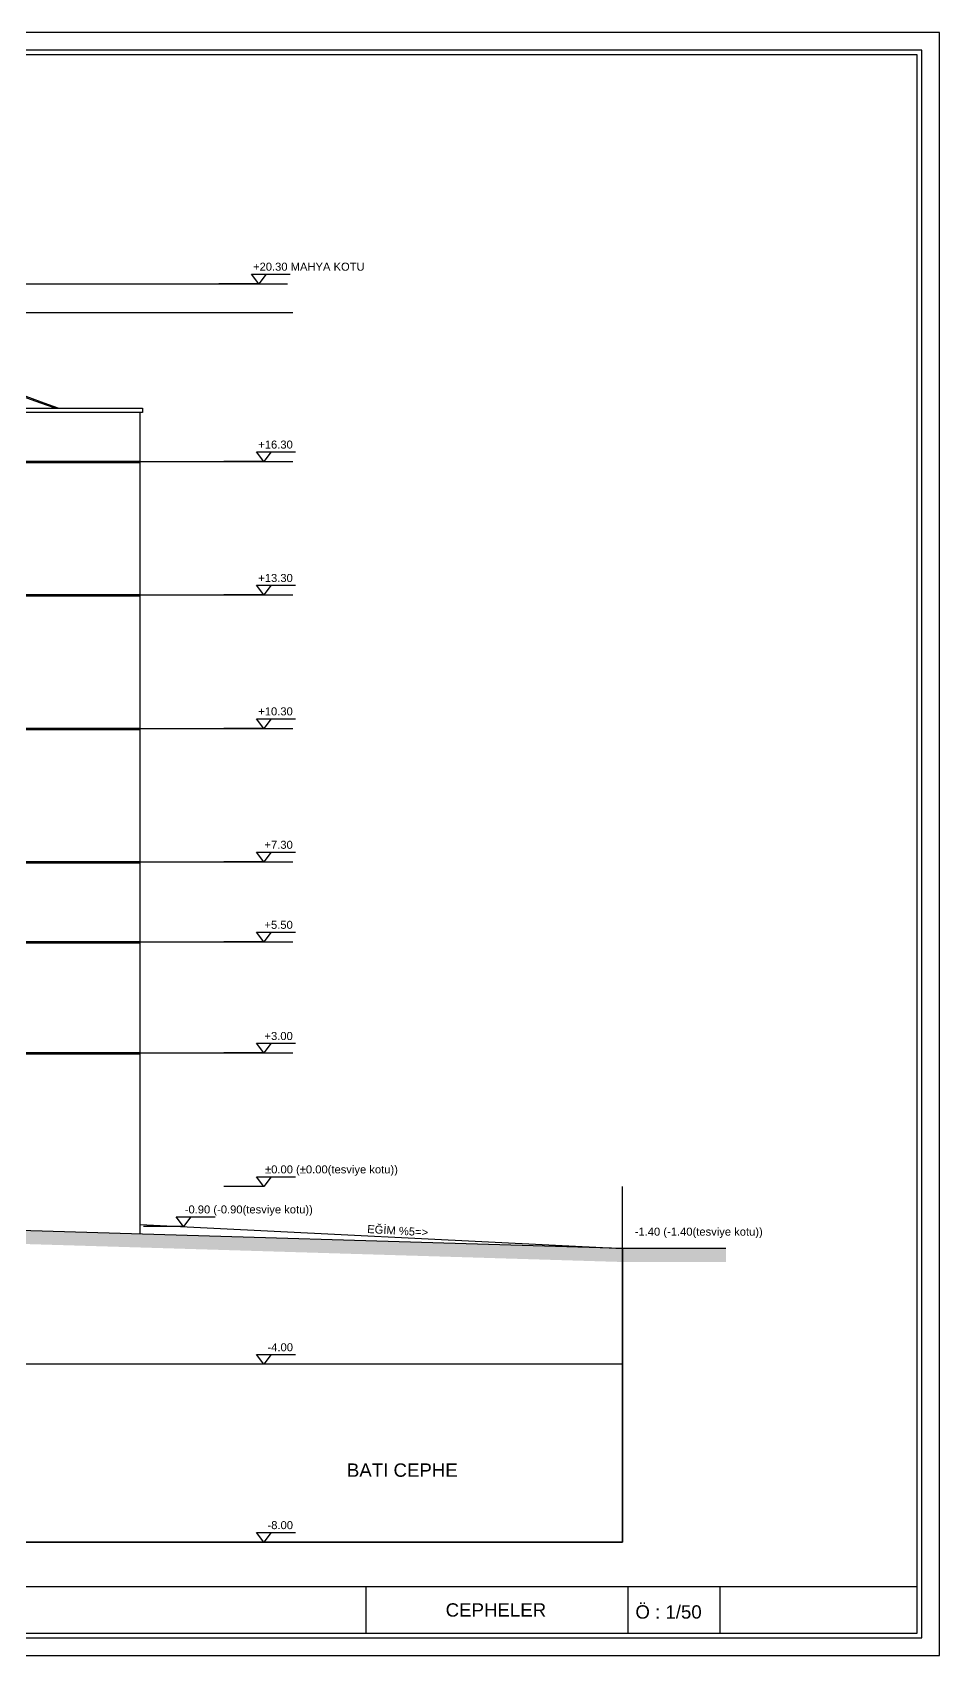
# Model space of a CAD drawing. Header units: millimetres. Extents: x 43168.9 to 43194.6, y -25545.1 to -25543.4.
# Drawn here: x 43193.74 to 43194.556, y -25544.97 to -25543.51 of the extents above; entities that cross this region are included whole.
import ezdxf

# ---------------------------------------------------------------- set-up
doc = ezdxf.new("R2010")
doc.units = ezdxf.units.MM
doc.header["$LTSCALE"] = 200
doc.linetypes.add('kesit_$0$HIDDEN2', pattern=[0.1875, 0.125, -0.0625])
for name, color, linetype in [('gor-1_sgh', 232, 'Continuous'), ('gor-2_sgh', 161, 'Continuous'), ('gor-4_sgh', 17, 'Continuous'), ('kesit_$0$izd-alt_sgh', 8, 'kesit_$0$HIDDEN2'), ('kot_sgh', 7, 'Continuous'), ('pafta_sgh', 11, 'Continuous'), ('tarama-cevre_sgh', 8, 'Continuous')]:
    doc.layers.add(name, color=color, linetype=linetype)
doc.styles.add('antet', font='arial.ttf')
doc.styles.add('ARIAL', font='arial.ttf')

msp = doc.modelspace()

# ---------------------------------------------------------------- hatches: boundary and pattern name
at = {"layer": 'tarama-cevre_sgh'}
h = msp.add_hatch(color=251, dxfattribs=at)
h.dxf.hatch_style = 1
h.paths.add_polyline_path([(43192.411, -25544.56), (43192.1577, -25544.56), (43192.1577, -25544.548), (43192.4112, -25544.548), (43194.2709, -25544.604), (43194.3638, -25544.604), (43194.3638, -25544.616), (43194.2707, -25544.616)])

# ---------------------------------------------------------------- linework, layer by layer
at = {"color": 0}
for p, q in [((43193.9437, -25543.736), (43193.9077, -25543.736)), ((43193.9372, -25543.7273), (43193.9721, -25543.7273)), ((43193.9437, -25543.736), (43193.9372, -25543.7273)), ((43193.9503, -25543.7273), (43193.9437, -25543.736)), ((43193.9483, -25543.896), (43193.9123, -25543.896)), ((43193.9418, -25543.8873), (43193.9767, -25543.8873)), ((43193.9483, -25543.896), (43193.9418, -25543.8873)), ((43193.9549, -25543.8873), (43193.9483, -25543.896)), ((43193.9418, -25544.0073), (43193.9767, -25544.0073)), ((43193.9483, -25544.016), (43193.9418, -25544.0073)), ((43193.9549, -25544.0073), (43193.9483, -25544.016)), ((43193.9483, -25544.016), (43193.9123, -25544.016)), ((43193.9418, -25544.1273), (43193.9767, -25544.1273)), ((43193.9483, -25544.136), (43193.9418, -25544.1273)), ((43193.9549, -25544.1273), (43193.9483, -25544.136)), ((43193.9483, -25544.136), (43193.9123, -25544.136)), ((43193.9418, -25544.2473), (43193.9767, -25544.2473)), ((43193.9483, -25544.256), (43193.9418, -25544.2473)), ((43193.9549, -25544.2473), (43193.9483, -25544.256)), ((43193.9483, -25544.256), (43193.9123, -25544.256)), ((43193.9418, -25544.3193), (43193.9767, -25544.3193)), ((43193.9483, -25544.328), (43193.9418, -25544.3193)), ((43193.9549, -25544.3193), (43193.9483, -25544.328)), ((43193.9483, -25544.328), (43193.9123, -25544.328)), ((43193.9418, -25544.4193), (43193.9767, -25544.4193)), ((43193.9483, -25544.428), (43193.9418, -25544.4193)), ((43193.9549, -25544.4193), (43193.9483, -25544.428)), ((43193.9483, -25544.428), (43193.9123, -25544.428)), ((43193.9418, -25544.5393), (43193.9767, -25544.5393)), ((43193.9483, -25544.548), (43193.9418, -25544.5393)), ((43193.9549, -25544.5393), (43193.9483, -25544.548)), ((43193.9483, -25544.548), (43193.9123, -25544.548)), ((43193.8696, -25544.5753), (43193.9046, -25544.5753)), ((43193.8761, -25544.584), (43193.8696, -25544.5753)), ((43193.8827, -25544.5753), (43193.8761, -25544.584)), ((43193.8761, -25544.584), (43193.8401, -25544.584)), ((43193.9418, -25544.6993), (43193.9767, -25544.6993)), ((43193.9483, -25544.708), (43193.9418, -25544.6993)), ((43193.9549, -25544.6993), (43193.9483, -25544.708)), ((43193.9483, -25544.708), (43193.9123, -25544.708)), ((43193.9418, -25544.8593), (43193.9767, -25544.8593)), ((43193.9483, -25544.868), (43193.9418, -25544.8593)), ((43193.9549, -25544.8593), (43193.9483, -25544.868)), ((43193.9483, -25544.868), (43193.9123, -25544.868))]:
    msp.add_line(p, q, dxfattribs=at)
at = {"layer": 'gor-1_sgh'}
for p, q in [((43194.2709, -25544.604), (43192.4112, -25544.548)), ((43194.3638, -25544.604), (43194.2709, -25544.604))]:
    msp.add_line(p, q, dxfattribs=at)
at = {"layer": 'gor-2_sgh'}
for p, q in [((43193.6632, -25543.848), (43193.8392, -25543.848)), ((43193.8392, -25543.852), (43193.6632, -25543.852)), ((43193.8372, -25544.5909), (43193.8372, -25543.852)), ((43193.8392, -25543.848), (43193.8392, -25543.852)), ((43193.8372, -25544.5823), (43194.2709, -25544.604))]:
    msp.add_line(p, q, dxfattribs=at)
for radius, start, end in [(1.9264, 69.6701, 95.3919), (1.9254, 69.7506, 95.3947)]:
    msp.add_arc((43193.0942, -25545.6544), radius, start, end, dxfattribs=at)
at = {"layer": 'gor-4_sgh'}
for p, q in [((43193.8372, -25543.896), (43193.6812, -25543.896)), ((43193.8372, -25543.8972), (43193.6812, -25543.8972)), ((43193.8372, -25544.016), (43193.6812, -25544.016)), ((43193.8372, -25544.0172), (43193.6812, -25544.0172)), ((43193.8372, -25544.136), (43193.6812, -25544.136)), ((43193.8372, -25544.1372), (43193.6812, -25544.1372)), ((43193.8372, -25544.256), (43193.6812, -25544.256)), ((43193.8372, -25544.2572), (43193.6812, -25544.2572)), ((43193.8372, -25544.328), (43193.6652, -25544.328)), ((43193.8372, -25544.3292), (43193.6652, -25544.3292)), ((43193.8372, -25544.428), (43193.6652, -25544.428)), ((43193.8372, -25544.4292), (43193.6652, -25544.4292))]:
    msp.add_line(p, q, dxfattribs=at)
at = {"layer": 'kesit_$0$izd-alt_sgh'}
for p, q in [((43192.2186, -25543.736), (43193.9697, -25543.736)), ((43192.2232, -25543.762), (43193.9743, -25543.762)), ((43192.2232, -25543.896), (43193.9743, -25543.896)), ((43192.2232, -25544.016), (43193.9743, -25544.016)), ((43192.2232, -25544.136), (43193.9743, -25544.136)), ((43192.2232, -25544.256), (43193.9743, -25544.256)), ((43192.2232, -25544.328), (43193.9743, -25544.328)), ((43192.2232, -25544.428), (43193.9743, -25544.428)), ((43194.2709, -25544.868), (43194.2709, -25544.548)), ((43194.2709, -25544.604), (43194.2709, -25544.868)), ((43194.2709, -25544.708), (43192.4112, -25544.708)), ((43194.2709, -25544.868), (43192.4112, -25544.868)), ((43192.4112, -25544.868), (43194.2709, -25544.868))]:
    msp.add_line(p, q, dxfattribs=at)
at = {"layer": 'pafta_sgh'}
for p, q in [((43194.5559, -25543.51), (43185.3559, -25543.51)), ((43194.5559, -25544.97), (43194.5559, -25543.51)), ((43194.5399, -25543.526), (43185.3719, -25543.526)), ((43194.5359, -25543.53), (43185.3759, -25543.53)), ((43194.5359, -25544.95), (43194.5359, -25543.53)), ((43194.5399, -25544.954), (43194.5399, -25543.526)), ((43185.3759, -25544.908), (43194.5359, -25544.908)), ((43194.0401, -25544.908), (43194.0401, -25544.95)), ((43194.2755, -25544.908), (43194.2755, -25544.95)), ((43194.3583, -25544.908), (43194.3583, -25544.95)), ((43185.3719, -25544.954), (43194.5399, -25544.954)), ((43185.3759, -25544.95), (43194.5359, -25544.95)), ((43185.3559, -25544.97), (43194.5559, -25544.97))]:
    msp.add_line(p, q, dxfattribs=at)

# ---------------------------------------------------------------- texts
at = {"layer": 'kot_sgh', "style": 'ARIAL'}
for s, p in [('+20.30 MAHYA KOTU', (43193.9386, -25543.7243)), ('+16.30', (43193.9433, -25543.8843)), ('+13.30', (43193.9433, -25544.0043)), ('+10.30', (43193.9433, -25544.1243)), ('+7.30', (43193.9489, -25544.2443)), ('+5.50', (43193.9489, -25544.3163)), ('+3.00', (43193.9489, -25544.4163)), ('±0.00 (±0.00(tesviye kotu))', (43193.9494, -25544.5363)), ('-0.90 (-0.90(tesviye kotu))', (43193.8772, -25544.5723)), ('-1.40 (-1.40(tesviye kotu))', (43194.2818, -25544.5923)), ('-4.00', (43193.9516, -25544.6963)), ('-8.00', (43193.9516, -25544.8563))]:
    msp.add_text(s, height=0.0072, dxfattribs=at).set_placement(p)
msp.add_text('EĞİM %%%5=>', height=0.0072, rotation=356.8069, dxfattribs=at).set_placement((43194.0411, -25544.5899))
at = {"layer": 'pafta_sgh', "style": 'antet'}
for s, p in [('BATI CEPHE ', (43194.023, -25544.8092)), ('CEPHELER', (43194.1118, -25544.935)), ('Ö : 1/50', (43194.2824, -25544.9368))]:
    msp.add_text(s, height=0.012, dxfattribs=at).set_placement(p)

doc.saveas('drawing.dxf')
